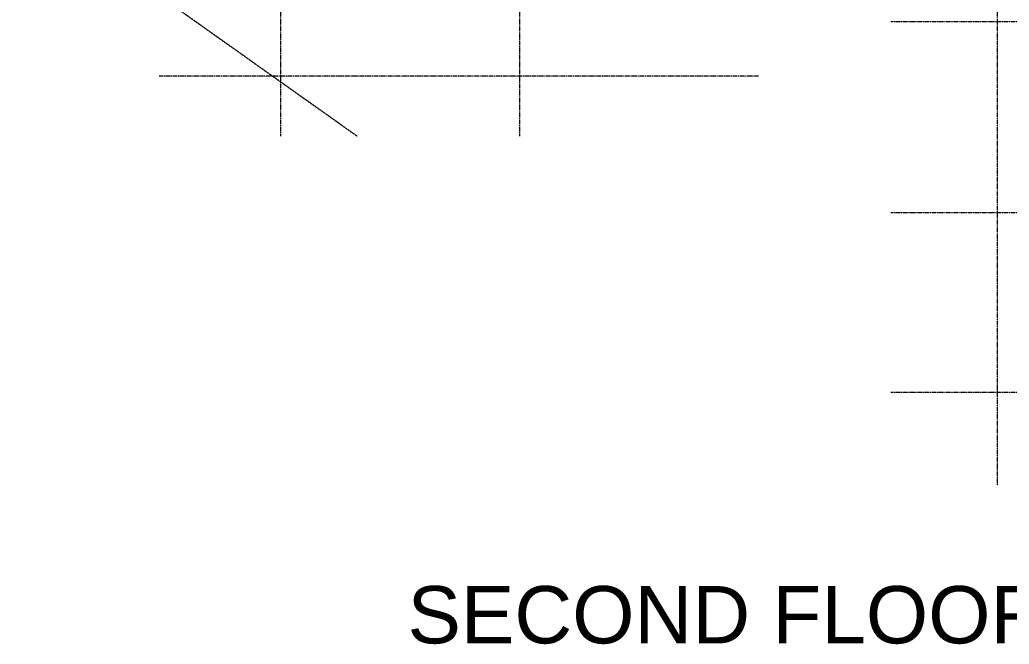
# Model space of a CAD drawing. Header units: millimetres. Extents: x 2402294 to 3337895, y 3394997 to 3969149.
# Drawn here: x 2555412 to 2586473, y 3868408 to 3888011 of the extents above; entities that cross this region are included whole.
import ezdxf

# ---------------------------------------------------------------- set-up
doc = ezdxf.new("R2010")
doc.units = ezdxf.units.MM
doc.header["$MEASUREMENT"] = 0
doc.linetypes.add('CENTER', pattern=[2, 1.25, -0.25, 0.25, -0.25])
doc.layers.add('centreline', color=52, linetype='CENTER', lineweight=5)
doc.layers.add('TXT', color=7, linetype='Continuous', lineweight=25)
doc.styles.add('ARIAL', font='arial.ttf')

msp = doc.modelspace()

# ---------------------------------------------------------------- linework, layer by layer
at = {"layer": 'centreline', "ltscale": 5}
for p, q in [((2563598.1, 3915705.3), (2563598.1, 3884359.4)), ((2563598.1, 3915705.3), (2563598.1, 3884359.4)), ((2571098.1, 3915705.3), (2571098.1, 3884359.4)), ((2571098.1, 3915705.3), (2571098.1, 3884359.4)), ((2586098.1, 3915705.3), (2586098.1, 3873398.9)), ((2586098.1, 3915705.3), (2586098.1, 3873398.9)), ((2604675.2, 3887947.1), (2582761.6, 3887947.1)), ((2604675.2, 3887947.1), (2582761.6, 3887947.1)), ((2578598.1, 3886238.9), (2559786.8, 3886238.9)), ((2604675.2, 3881947.1), (2582761.6, 3881947.1)), ((2604675.2, 3881947.1), (2582761.6, 3881947.1)), ((2604675.2, 3876306.2), (2582761.6, 3876306.2)), ((2604675.2, 3876306.2), (2582761.6, 3876306.2))]:
    msp.add_line(p, q, dxfattribs=at)
msp.add_lwpolyline([(2555412.5, 3891872.1), (2566003.6, 3884359.4)], dxfattribs=at)

# ---------------------------------------------------------------- texts
at = {"layer": 'TXT', "color": 244, "ltscale": 20, "true_color": 0x991b1e, "insert": (2567583.9, 3869321), "char_height": 2100, "width": 102139.87, "attachment_point": 4, "rotation": 0.0002, "style": 'ARIAL'}
msp.add_mtext('{\\H0.85714x;SECOND FLOOR PLAN}', dxfattribs=at)

doc.saveas('drawing.dxf')
